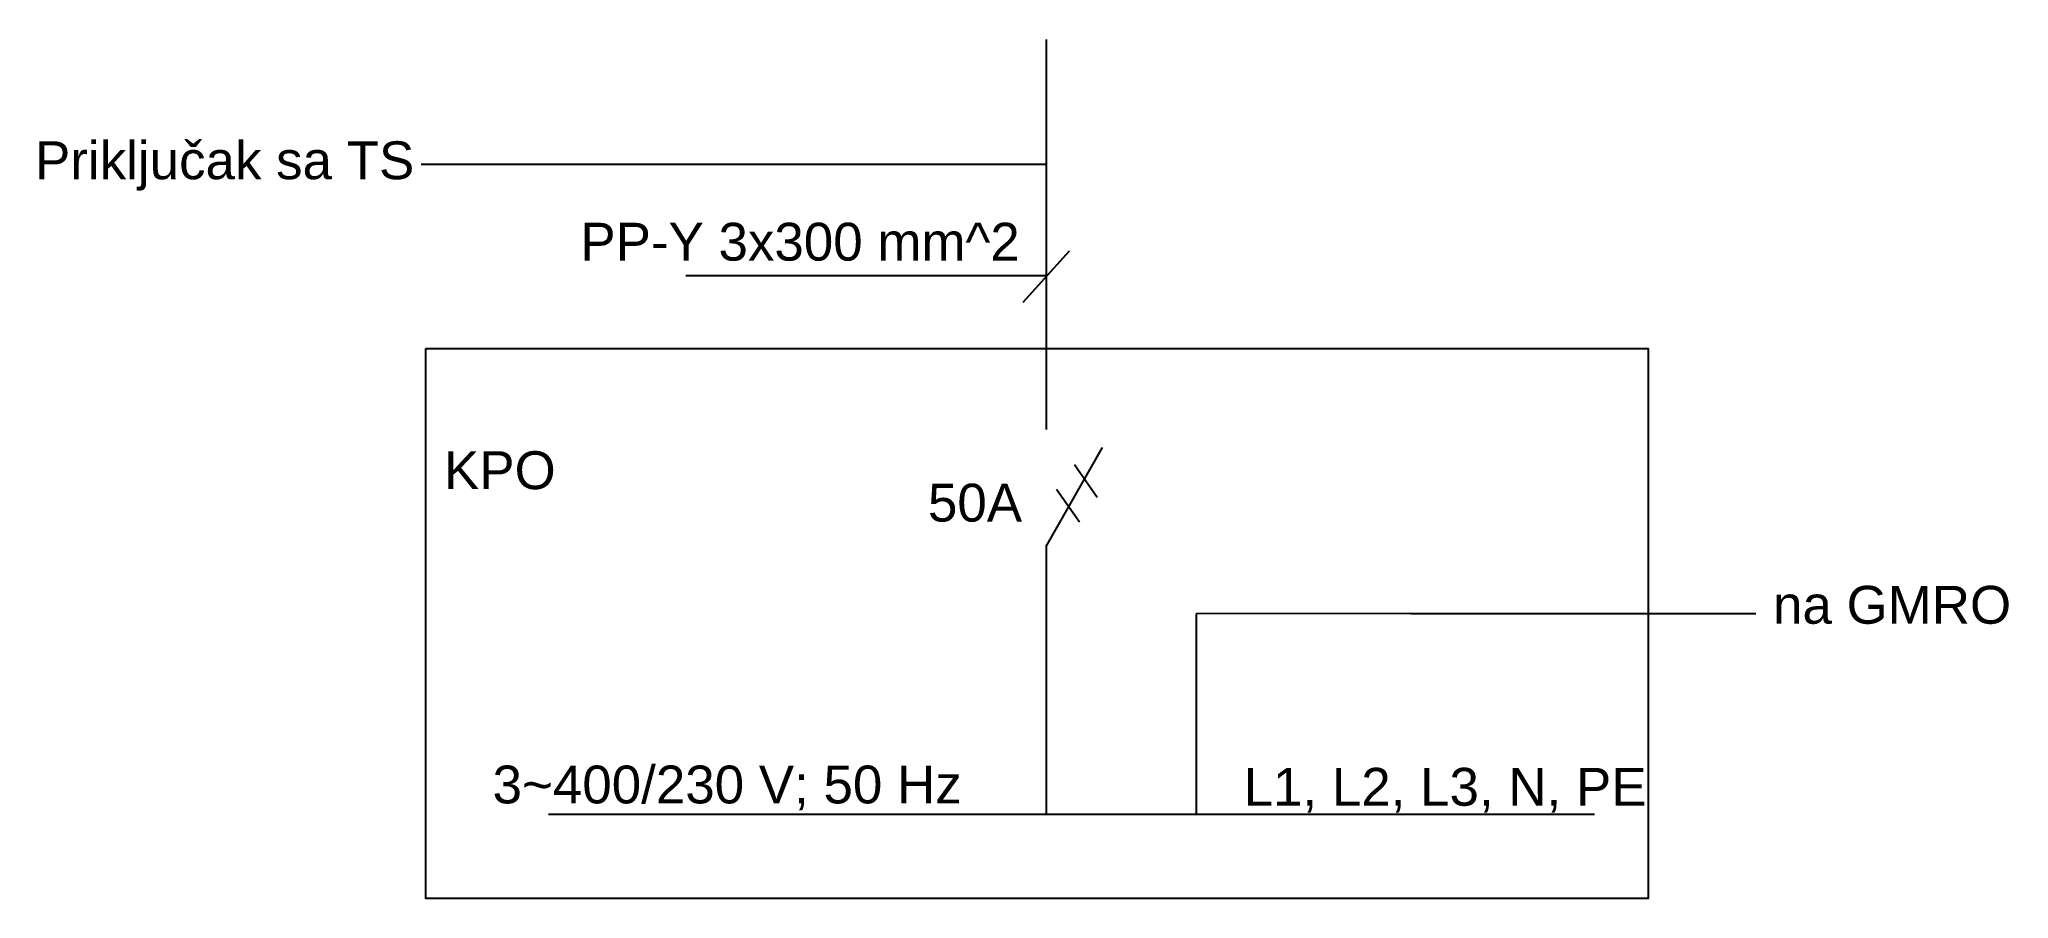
# Model space of a CAD drawing. Header units: inches. Extents: x 9.2 to 49.9, y 2.2 to 20.
import ezdxf

# ---------------------------------------------------------------- set-up
doc = ezdxf.new("R2010")
doc.units = ezdxf.units.IN
doc.header["$MEASUREMENT"] = 0
doc.layers.add('ELEKTRO', color=7, linetype='Continuous')
doc.styles.add('ARIAL', font='arial.ttf')

msp = doc.modelspace()

# ---------------------------------------------------------------- linework, layer by layer
for p, q in [((30.001, 19.951), (30.001, 14.803)), ((17.102, 17.377), (30.001, 17.377)), ((29.524, 14.53), (30.479, 15.587)), ((22.562, 15.076), (30.001, 15.076)), ((30.001, 14.803), (30.001, 11.905)), ((30.001, 9.484), (31.161, 11.53)), ((30.581, 11.18), (31.053, 10.507)), ((30.214, 10.671), (30.686, 9.998)), ((30.001, 9.484), (30.001, 3.961)), ((37.525, 8.103), (33.094, 8.1)), ((33.094, 8.1), (33.097, 3.961)), ((37.525, 8.103), (44.638, 8.103)), ((19.729, 3.961), (41.31, 3.961))]:
    msp.add_line(p, q)
msp.add_lwpolyline([(17.204, 13.576), (42.422, 13.576), (42.422, 2.222), (17.204, 2.222)], close=True)

# ---------------------------------------------------------------- texts
at = {"layer": 'ELEKTRO', "style": 'ARIAL'}
for s, height, p in [('Priključak sa TS', 0.78135, (9.139, 17.066)), ('PP-Y 3x300 mm^ 2', 0.78135, (20.389, 15.386)), ('KPO', 0.7814, (17.576, 10.671)), ('50A ', 0.7814, (27.56, 10.001)), ('na GMRO', 0.7814, (44.995, 7.894)), ('3~400/230 V; 50 Hz', 0.78135, (18.578, 4.186)), ('L1, L2, L3, N, PE', 0.78135, (34.073, 4.138))]:
    msp.add_text(s, height=height, dxfattribs=at).set_placement(p)

doc.saveas('drawing.dxf')
